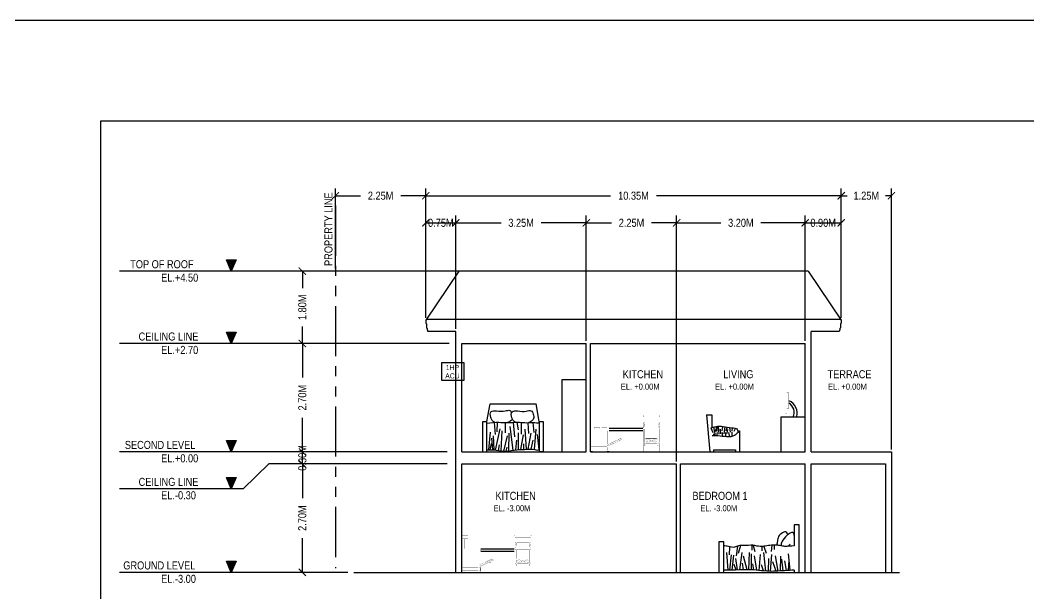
# Model space of a CAD drawing. Header units: inches. Extents: x 7263 to 7501, y 1317 to 1521.
# Drawn here: x 7417.7 to 7442.83, y 1506.83 to 1521.12 of the extents above; entities that cross this region are included whole.
import ezdxf

# ---------------------------------------------------------------- set-up
doc = ezdxf.new("R2010")
doc.units = ezdxf.units.IN
doc.header["$MEASUREMENT"] = 0
doc.linetypes.add('PHANTOM', pattern=[2.5, 1.25, -0.25, 0.25, -0.25, 0.25, -0.25])
for name, color, linetype, lineweight in [('.13', 251, 'Continuous', 13), ('.20', 250, 'Continuous', 15), ('.25', 250, 'Continuous', 25), ('0.25', 250, 'Continuous', 25)]:
    doc.layers.add(name, color=color, linetype=linetype, lineweight=lineweight)
for name, color, linetype in [('Layer2', 2, 'Continuous'), ('Layer3', 3, 'Continuous'), ('Layer6', 6, 'Continuous'), ('Layer8', 8, 'Continuous')]:
    doc.layers.add(name, color=color, linetype=linetype)
doc.styles.get("Standard").update_dxf_attribs({"font": ''})
doc.styles.get('Standard').set_extended_font_data('Tw Cen MT Condensed')
doc.dimstyles.new('ISOMETRIC -30', dxfattribs={"dimtxt": 0.2, "dimasz": 0.18, "dimexe": 0.18, "dimexo": 0.0625, "dimgap": 0.09, "dimtad": 0, "dimzin": 0, "dimdsep": 46, "dimtxsty": 'Standard', "dimblk": 'ARCHTICK', "dimcen": 0.09, "dimclrd": 8, "dimclre": 8, "dimclrt": 2, "dimadec": 0, "dimazin": 0, "dimtfac": 1, "dimtofl": 0, "dimtmove": 0, "dimatfit": 3, "dimfxl": 1, "dimtolj": 1, "dimtzin": 0, "dimarcsym": 0})

# ---------------------------------------------------------------- blocks, each defined once
blk = doc.blocks.new('_ArchTick')
at = {"color": 0, "linetype": 'ByBlock', "const_width": 0.15}
blk.add_lwpolyline([(-0.5, -0.5), (0.5, 0.5)], dxfattribs=at)
blk = doc.blocks.new('*D305')
at = {"layer": '.25', "color": 8, "lineweight": -2, "transparency": 16777216}
for p, q in [((7425.803, 1510.065), (7424.554, 1510.065)), ((7424.734, 1510.065), (7424.734, 1509.215)), ((7424.734, 1507.365), (7424.734, 1508.216)), ((7425.803, 1507.365), (7424.554, 1507.365))]:
    blk.add_line(p, q, dxfattribs=at)
at = {"layer": 'Defpoints', "color": 0, "transparency": 16777216}
for p in [(7424.734, 1510.065), (7425.865, 1510.065), (7425.865, 1507.365)]:
    blk.add_point(p, dxfattribs=at)
at = {"layer": '.25', "color": 8, "lineweight": -2, "transparency": 16777216, "xscale": 0.18, "yscale": 0.18, "zscale": 0.18}
for p, rotation in [((7424.734, 1510.065), 90), ((7424.734, 1507.365), 270)]:
    blk.add_blockref('_ArchTick', p, dxfattribs=dict(at, rotation=rotation))
at = {"layer": '.25', "color": 2, "transparency": 16777216, "insert": (7424.734, 1508.715), "char_height": 0.2, "attachment_point": 5, "rotation": 90}
blk.add_mtext('\\A1;2.70M', dxfattribs=at)
blk = doc.blocks.new('*D306')
at = {"layer": '.25', "color": 8, "lineweight": -2, "transparency": 16777216}
for p, q in [((7427.116, 1510.365), (7424.554, 1510.365)), ((7424.734, 1510.065), (7424.734, 1510.365)), ((7425.803, 1510.065), (7424.554, 1510.065))]:
    blk.add_line(p, q, dxfattribs=at)
at = {"layer": 'Defpoints', "color": 0, "transparency": 16777216}
for p in [(7424.734, 1510.365), (7427.179, 1510.365), (7425.865, 1510.065)]:
    blk.add_point(p, dxfattribs=at)
at = {"layer": '.25', "color": 8, "lineweight": -2, "transparency": 16777216, "xscale": 0.18, "yscale": 0.18, "zscale": 0.18}
for p, rotation in [((7424.734, 1510.365), 90), ((7424.734, 1510.065), 270)]:
    blk.add_blockref('_ArchTick', p, dxfattribs=dict(at, rotation=rotation))
at = {"layer": '.25', "color": 2, "transparency": 16777216, "insert": (7424.734, 1510.215), "char_height": 0.2, "attachment_point": 5, "rotation": 90}
blk.add_mtext('\\A1;0.30M', dxfattribs=at)
blk = doc.blocks.new('*D307')
at = {"layer": '.25', "color": 8, "lineweight": -2, "transparency": 16777216}
for p, q in [((7425.505, 1513.065), (7424.554, 1513.065)), ((7424.734, 1513.065), (7424.734, 1512.215)), ((7424.734, 1510.365), (7424.734, 1511.216)), ((7425.803, 1510.365), (7424.554, 1510.365))]:
    blk.add_line(p, q, dxfattribs=at)
at = {"layer": 'Defpoints', "color": 0, "transparency": 16777216}
for p in [(7424.734, 1513.065), (7425.568, 1513.065), (7425.865, 1510.365)]:
    blk.add_point(p, dxfattribs=at)
at = {"layer": '.25', "color": 8, "lineweight": -2, "transparency": 16777216, "xscale": 0.18, "yscale": 0.18, "zscale": 0.18}
for p, rotation in [((7424.734, 1513.065), 90), ((7424.734, 1510.365), 270)]:
    blk.add_blockref('_ArchTick', p, dxfattribs=dict(at, rotation=rotation))
at = {"layer": '.25', "color": 2, "transparency": 16777216, "insert": (7424.734, 1511.715), "char_height": 0.2, "attachment_point": 5, "rotation": 90}
blk.add_mtext('\\A1;2.70M', dxfattribs=at)
blk = doc.blocks.new('*D308')
at = {"layer": '.25', "color": 8, "lineweight": -2, "transparency": 16777216}
for p, q in [((7425.803, 1514.865), (7424.554, 1514.865)), ((7424.734, 1514.865), (7424.734, 1514.446)), ((7424.734, 1513.065), (7424.734, 1513.485)), ((7425.803, 1513.065), (7424.554, 1513.065))]:
    blk.add_line(p, q, dxfattribs=at)
at = {"layer": 'Defpoints', "color": 0, "transparency": 16777216}
for p in [(7424.734, 1514.865), (7425.865, 1514.865), (7425.865, 1513.065)]:
    blk.add_point(p, dxfattribs=at)
at = {"layer": '.25', "color": 8, "lineweight": -2, "transparency": 16777216, "xscale": 0.18, "yscale": 0.18, "zscale": 0.18}
for p, rotation in [((7424.734, 1514.865), 90), ((7424.734, 1513.065), 270)]:
    blk.add_blockref('_ArchTick', p, dxfattribs=dict(at, rotation=rotation))
at = {"layer": '.25', "color": 2, "transparency": 16777216, "insert": (7424.734, 1513.965), "char_height": 0.2, "attachment_point": 5, "rotation": 90}
blk.add_mtext('\\A1;1.80M', dxfattribs=at)
blk = doc.blocks.new('*D309')
at = {"layer": '.25', "color": 8, "lineweight": -2, "transparency": 16777216}
for p, q in [((7425.559, 1514.928), (7425.559, 1516.924)), ((7427.809, 1513.705), (7427.809, 1516.924)), ((7425.559, 1516.744), (7426.185, 1516.744)), ((7427.809, 1516.744), (7427.184, 1516.744))]:
    blk.add_line(p, q, dxfattribs=at)
at = {"layer": 'Defpoints', "color": 0, "transparency": 16777216}
for p in [(7427.809, 1516.744), (7425.559, 1514.865), (7427.809, 1513.642)]:
    blk.add_point(p, dxfattribs=at)
at = {"layer": '.25', "color": 8, "lineweight": -2, "transparency": 16777216, "xscale": 0.18, "yscale": 0.18, "zscale": 0.18, "rotation": 180}
blk.add_blockref('_ArchTick', (7425.559, 1516.744), dxfattribs=at)
at = {"layer": '.25', "color": 8, "lineweight": -2, "transparency": 16777216, "xscale": 0.18, "yscale": 0.18, "zscale": 0.18}
blk.add_blockref('_ArchTick', (7427.809, 1516.744), dxfattribs=at)
at = {"layer": '.25', "color": 2, "transparency": 16777216, "insert": (7426.684, 1516.744), "char_height": 0.2, "attachment_point": 5}
blk.add_mtext('\\A1;2.25M', dxfattribs=at)
blk = doc.blocks.new('*D310')
at = {"layer": '.25', "color": 8, "lineweight": -2, "transparency": 16777216}
for p, q in [((7427.809, 1513.705), (7427.809, 1516.249)), ((7427.809, 1516.069), (7428.559, 1516.069)), ((7428.559, 1513.428), (7428.559, 1516.249))]:
    blk.add_line(p, q, dxfattribs=at)
at = {"layer": 'Defpoints', "color": 0, "transparency": 16777216}
for p in [(7428.559, 1516.069), (7427.809, 1513.642), (7428.559, 1513.365)]:
    blk.add_point(p, dxfattribs=at)
at = {"layer": '.25', "color": 8, "lineweight": -2, "transparency": 16777216, "xscale": 0.18, "yscale": 0.18, "zscale": 0.18, "rotation": 180}
blk.add_blockref('_ArchTick', (7427.809, 1516.069), dxfattribs=at)
at = {"layer": '.25', "color": 8, "lineweight": -2, "transparency": 16777216, "xscale": 0.18, "yscale": 0.18, "zscale": 0.18}
blk.add_blockref('_ArchTick', (7428.559, 1516.069), dxfattribs=at)
at = {"layer": '.25', "color": 2, "transparency": 16777216, "insert": (7428.184, 1516.069), "char_height": 0.2, "attachment_point": 5}
blk.add_mtext('\\A1;0.75M', dxfattribs=at)
blk = doc.blocks.new('*D311')
at = {"layer": '.25', "color": 8, "lineweight": -2, "transparency": 16777216}
for p, q in [((7428.559, 1513.428), (7428.559, 1516.249)), ((7428.559, 1516.069), (7429.685, 1516.069)), ((7431.809, 1516.069), (7430.684, 1516.069)), ((7431.809, 1513.128), (7431.809, 1516.249))]:
    blk.add_line(p, q, dxfattribs=at)
at = {"layer": 'Defpoints', "color": 0, "transparency": 16777216}
for p in [(7431.809, 1516.069), (7428.559, 1513.365), (7431.809, 1513.065)]:
    blk.add_point(p, dxfattribs=at)
at = {"layer": '.25', "color": 8, "lineweight": -2, "transparency": 16777216, "xscale": 0.18, "yscale": 0.18, "zscale": 0.18, "rotation": 180}
blk.add_blockref('_ArchTick', (7428.559, 1516.069), dxfattribs=at)
at = {"layer": '.25', "color": 8, "lineweight": -2, "transparency": 16777216, "xscale": 0.18, "yscale": 0.18, "zscale": 0.18}
blk.add_blockref('_ArchTick', (7431.809, 1516.069), dxfattribs=at)
at = {"layer": '.25', "color": 2, "transparency": 16777216, "insert": (7430.184, 1516.069), "char_height": 0.2, "attachment_point": 5}
blk.add_mtext('\\A1;3.25M', dxfattribs=at)
blk = doc.blocks.new('*D312')
at = {"layer": '.25', "color": 8, "lineweight": -2, "transparency": 16777216}
for p, q in [((7431.809, 1513.128), (7431.809, 1516.249)), ((7431.809, 1516.069), (7432.435, 1516.069)), ((7434.059, 1516.069), (7433.434, 1516.069)), ((7434.059, 1510.128), (7434.059, 1516.249))]:
    blk.add_line(p, q, dxfattribs=at)
at = {"layer": 'Defpoints', "color": 0, "transparency": 16777216}
for p in [(7434.059, 1516.069), (7431.809, 1513.065), (7434.059, 1510.065)]:
    blk.add_point(p, dxfattribs=at)
at = {"layer": '.25', "color": 8, "lineweight": -2, "transparency": 16777216, "xscale": 0.18, "yscale": 0.18, "zscale": 0.18, "rotation": 180}
blk.add_blockref('_ArchTick', (7431.809, 1516.069), dxfattribs=at)
at = {"layer": '.25', "color": 8, "lineweight": -2, "transparency": 16777216, "xscale": 0.18, "yscale": 0.18, "zscale": 0.18}
blk.add_blockref('_ArchTick', (7434.059, 1516.069), dxfattribs=at)
at = {"layer": '.25', "color": 2, "transparency": 16777216, "insert": (7432.934, 1516.069), "char_height": 0.2, "attachment_point": 5}
blk.add_mtext('\\A1;2.25M', dxfattribs=at)
blk = doc.blocks.new('*D313')
at = {"layer": '.25', "color": 8, "lineweight": -2, "transparency": 16777216}
for p, q in [((7437.259, 1513.128), (7437.259, 1516.249)), ((7437.259, 1516.069), (7438.159, 1516.069)), ((7438.159, 1513.705), (7438.159, 1516.249))]:
    blk.add_line(p, q, dxfattribs=at)
at = {"layer": 'Defpoints', "color": 0, "transparency": 16777216}
for p in [(7438.159, 1516.069), (7438.159, 1513.642), (7437.259, 1513.065)]:
    blk.add_point(p, dxfattribs=at)
at = {"layer": '.25', "color": 8, "lineweight": -2, "transparency": 16777216, "xscale": 0.18, "yscale": 0.18, "zscale": 0.18, "rotation": 180}
blk.add_blockref('_ArchTick', (7437.259, 1516.069), dxfattribs=at)
at = {"layer": '.25', "color": 8, "lineweight": -2, "transparency": 16777216, "xscale": 0.18, "yscale": 0.18, "zscale": 0.18}
blk.add_blockref('_ArchTick', (7438.159, 1516.069), dxfattribs=at)
at = {"layer": '.25', "color": 2, "transparency": 16777216, "insert": (7437.709, 1516.069), "char_height": 0.2, "attachment_point": 5}
blk.add_mtext('\\A1;0.90M', dxfattribs=at)
blk = doc.blocks.new('*D314')
at = {"layer": '.25', "color": 8, "lineweight": -2, "transparency": 16777216}
for p, q in [((7427.809, 1513.705), (7427.809, 1516.924)), ((7438.159, 1513.705), (7438.159, 1516.924)), ((7427.809, 1516.744), (7432.409, 1516.744)), ((7438.159, 1516.744), (7433.56, 1516.744))]:
    blk.add_line(p, q, dxfattribs=at)
at = {"layer": 'Defpoints', "color": 0, "transparency": 16777216}
for p in [(7427.809, 1516.744), (7427.809, 1513.642), (7438.159, 1513.642)]:
    blk.add_point(p, dxfattribs=at)
at = {"layer": '.25', "color": 8, "lineweight": -2, "transparency": 16777216, "xscale": 0.18, "yscale": 0.18, "zscale": 0.18, "rotation": 180}
blk.add_blockref('_ArchTick', (7427.809, 1516.744), dxfattribs=at)
at = {"layer": '.25', "color": 8, "lineweight": -2, "transparency": 16777216, "xscale": 0.18, "yscale": 0.18, "zscale": 0.18}
blk.add_blockref('_ArchTick', (7438.159, 1516.744), dxfattribs=at)
at = {"layer": '.25', "color": 2, "transparency": 16777216, "insert": (7432.984, 1516.744), "char_height": 0.2, "attachment_point": 5}
blk.add_mtext('\\A1;10.35M', dxfattribs=at)
blk = doc.blocks.new('*D315')
at = {"layer": '.25', "color": 8, "lineweight": -2, "transparency": 16777216}
for p, q in [((7438.159, 1513.705), (7438.159, 1516.924)), ((7439.409, 1510.428), (7439.409, 1516.924)), ((7438.159, 1516.744), (7438.304, 1516.744)), ((7439.409, 1516.744), (7439.265, 1516.744))]:
    blk.add_line(p, q, dxfattribs=at)
at = {"layer": 'Defpoints', "color": 0, "transparency": 16777216}
for p in [(7439.409, 1516.744), (7438.159, 1513.642), (7439.409, 1510.365)]:
    blk.add_point(p, dxfattribs=at)
at = {"layer": '.25', "color": 8, "lineweight": -2, "transparency": 16777216, "xscale": 0.18, "yscale": 0.18, "zscale": 0.18, "rotation": 180}
blk.add_blockref('_ArchTick', (7438.159, 1516.744), dxfattribs=at)
at = {"layer": '.25', "color": 8, "lineweight": -2, "transparency": 16777216, "xscale": 0.18, "yscale": 0.18, "zscale": 0.18}
blk.add_blockref('_ArchTick', (7439.409, 1516.744), dxfattribs=at)
at = {"layer": '.25', "color": 2, "transparency": 16777216, "insert": (7438.784, 1516.744), "char_height": 0.2, "attachment_point": 5}
blk.add_mtext('\\A1;1.25M', dxfattribs=at)
blk = doc.blocks.new('*D316')
at = {"layer": '.25', "color": 8, "lineweight": -2, "transparency": 16777216}
for p, q in [((7434.059, 1510.128), (7434.059, 1516.249)), ((7434.059, 1516.069), (7435.16, 1516.069)), ((7437.259, 1516.069), (7436.159, 1516.069)), ((7437.259, 1513.128), (7437.259, 1516.249))]:
    blk.add_line(p, q, dxfattribs=at)
at = {"layer": 'Defpoints', "color": 0, "transparency": 16777216}
for p in [(7437.259, 1516.069), (7437.259, 1513.065), (7434.059, 1510.065)]:
    blk.add_point(p, dxfattribs=at)
at = {"layer": '.25', "color": 8, "lineweight": -2, "transparency": 16777216, "xscale": 0.18, "yscale": 0.18, "zscale": 0.18, "rotation": 180}
blk.add_blockref('_ArchTick', (7434.059, 1516.069), dxfattribs=at)
at = {"layer": '.25', "color": 8, "lineweight": -2, "transparency": 16777216, "xscale": 0.18, "yscale": 0.18, "zscale": 0.18}
blk.add_blockref('_ArchTick', (7437.259, 1516.069), dxfattribs=at)
at = {"layer": '.25', "color": 2, "transparency": 16777216, "insert": (7435.659, 1516.069), "char_height": 0.2, "attachment_point": 5}
blk.add_mtext('\\A1;3.20M', dxfattribs=at)

msp = doc.modelspace()

# ---------------------------------------------------------------- hatches: boundary and pattern name
at = {"layer": '.13'}
h = msp.add_hatch(dxfattribs=at)
h.set_pattern_fill('ANSI31', color=0, scale=0.201353, style=0)
h.set_pattern_definition([(45, (7267.585485, 2561.464436), (-0.017797266, 0.017797266), [])])
h.paths.add_polyline_path([(7423.085, 1515.147), (7422.844, 1515.147), (7422.965, 1514.865)])
h = msp.add_hatch(dxfattribs=at)
h.set_pattern_fill('ANSI31', color=0, scale=0.201353, style=0)
h.set_pattern_definition([(45, (7267.585485, 2559.664436), (-0.017797266, 0.017797266), [])])
h.paths.add_polyline_path([(7423.085, 1513.347), (7422.844, 1513.347), (7422.965, 1513.065)])
h = msp.add_hatch(dxfattribs=at)
h.set_pattern_fill('ANSI31', color=0, scale=0.201353, style=0)
h.set_pattern_definition([(45, (7267.585485, 2556.964436), (-0.017797266, 0.017797266), [])])
h.paths.add_polyline_path([(7423.085, 1510.647), (7422.844, 1510.647), (7422.965, 1510.365)])
h = msp.add_hatch(dxfattribs=at)
h.set_pattern_fill('ANSI31', color=0, scale=0.201353, style=0)
h.set_pattern_definition([(45, (7267.585485, 2556.044176), (-0.017797266, 0.017797266), [])])
h.paths.add_polyline_path([(7423.085, 1509.727), (7422.844, 1509.727), (7422.965, 1509.445)])
h = msp.add_hatch(dxfattribs=at)
h.set_pattern_fill('ANSI31', color=0, scale=0.201353, style=0)
h.set_pattern_definition([(45, (7267.585485, 2553.964436), (-0.017797266, 0.017797266), [])])
h.paths.add_polyline_path([(7423.085, 1507.647), (7422.844, 1507.647), (7422.965, 1507.365)])

# ---------------------------------------------------------------- linework, layer by layer
at = {"layer": '.20', "color": 0}
for p, q in [((7422.844, 1515.147), (7423.085, 1515.147)), ((7422.844, 1513.347), (7423.085, 1513.347)), ((7422.844, 1510.647), (7423.085, 1510.647)), ((7422.844, 1509.727), (7423.085, 1509.727)), ((7422.844, 1507.647), (7423.085, 1507.647))]:
    msp.add_line(p, q, dxfattribs=at)
at = {"layer": '.25', "color": 9, "true_color": 0xc7c8ca}
for p, q in [((7428.637, 1514.865), (7427.809, 1513.642)), ((7437.332, 1514.865), (7428.637, 1514.865)), ((7437.332, 1514.865), (7438.159, 1513.642)), ((7427.809, 1513.642), (7427.809, 1513.572)), ((7427.809, 1513.572), (7427.828, 1513.553)), ((7438.144, 1513.665), (7427.825, 1513.665)), ((7427.828, 1513.553), (7427.828, 1513.454)), ((7438.159, 1513.572), (7438.141, 1513.553)), ((7438.141, 1513.553), (7438.141, 1513.454)), ((7438.159, 1513.642), (7438.159, 1513.572)), ((7427.828, 1513.454), (7427.846, 1513.434)), ((7427.846, 1513.434), (7427.846, 1513.414)), ((7427.846, 1513.414), (7427.859, 1513.365)), ((7428.559, 1513.365), (7427.859, 1513.365)), ((7428.559, 1507.365), (7428.559, 1513.365)), ((7438.11, 1513.365), (7437.409, 1513.365)), ((7437.409, 1510.365), (7437.409, 1513.365)), ((7438.123, 1513.414), (7438.11, 1513.365)), ((7438.141, 1513.454), (7438.123, 1513.434)), ((7438.123, 1513.434), (7438.123, 1513.414)), ((7428.709, 1510.365), (7428.709, 1513.065)), ((7428.709, 1513.065), (7431.809, 1513.065)), ((7431.809, 1510.365), (7431.809, 1513.065)), ((7431.909, 1510.365), (7431.909, 1513.065)), ((7431.909, 1513.065), (7437.259, 1513.065)), ((7437.259, 1510.365), (7437.259, 1513.065)), ((7428.709, 1510.365), (7431.809, 1510.365)), ((7431.909, 1510.365), (7437.259, 1510.365)), ((7437.409, 1510.365), (7439.409, 1510.365)), ((7439.409, 1510.365), (7439.409, 1507.365)), ((7428.709, 1507.365), (7428.709, 1510.065)), ((7428.709, 1510.065), (7434.059, 1510.065)), ((7434.059, 1507.365), (7434.059, 1510.065)), ((7434.159, 1507.365), (7434.159, 1510.065)), ((7434.159, 1510.065), (7437.259, 1510.065)), ((7437.259, 1507.365), (7437.259, 1510.065)), ((7437.409, 1507.365), (7437.409, 1510.065)), ((7437.409, 1510.065), (7439.259, 1510.065)), ((7439.259, 1510.065), (7439.259, 1507.365)), ((7426.014, 1507.365), (7439.608, 1507.365))]:
    msp.add_line(p, q, dxfattribs=at)
at = {"layer": '0.25', "color": 0}
for points in [[(7422.965, 1514.865), (7422.844, 1515.147), (7423.085, 1515.147), (7422.965, 1514.865)], [(7422.965, 1513.065), (7422.844, 1513.347), (7423.085, 1513.347), (7422.965, 1513.065)], [(7422.965, 1510.365), (7422.844, 1510.647), (7423.085, 1510.647), (7422.965, 1510.365)], [(7422.965, 1509.445), (7422.844, 1509.727), (7423.085, 1509.727), (7422.965, 1509.445)], [(7422.965, 1507.365), (7422.844, 1507.647), (7423.085, 1507.647), (7422.965, 1507.365)]]:
    msp.add_lwpolyline(points, dxfattribs=at)
at = {"layer": 'Defpoints'}
msp.add_lwpolyline([(7415.697, 1521.116), (7492.197, 1521.116), (7492.197, 1470.116), (7415.697, 1470.116)], close=True, dxfattribs=at)
at = {"layer": 'Layer3', "linetype": 'PHANTOM'}
msp.add_line((7425.559, 1516.497), (7425.559, 1507.473), dxfattribs=at)
at = {"layer": 'Layer3', "color": 2}
for p, q in [((7431.209, 1510.365), (7431.209, 1512.165)), ((7431.209, 1512.165), (7431.809, 1512.165)), ((7429.334, 1511.125), (7429.412, 1511.565)), ((7429.412, 1511.565), (7430.557, 1511.565)), ((7430.634, 1511.125), (7430.557, 1511.565)), ((7434.804, 1511.292), (7434.882, 1510.365)), ((7434.804, 1511.292), (7434.937, 1511.292)), ((7434.937, 1511.292), (7434.937, 1510.973)), ((7429.234, 1511.125), (7429.334, 1511.125)), ((7429.234, 1510.365), (7429.234, 1511.125)), ((7429.334, 1510.365), (7429.334, 1511.125)), ((7429.514, 1511.099), (7429.541, 1510.797)), ((7429.591, 1511.102), (7429.58, 1510.864)), ((7429.791, 1511.093), (7429.79, 1510.836)), ((7429.988, 1510.404), (7429.91, 1510.997)), ((7429.984, 1511.101), (7430.017, 1510.74)), ((7430.077, 1511.104), (7430.077, 1511.104)), ((7430.077, 1511.104), (7430.107, 1510.915)), ((7430.189, 1511.1), (7430.189, 1510.805)), ((7430.355, 1511.092), (7430.368, 1510.825)), ((7430.476, 1511.1), (7430.5, 1510.848)), ((7430.634, 1511.125), (7430.634, 1510.365)), ((7430.634, 1511.125), (7430.734, 1511.125)), ((7430.734, 1511.125), (7430.734, 1510.365)), ((7435.042, 1511), (7435.035, 1510.869)), ((7435.066, 1511.003), (7435.059, 1510.879)), ((7435.091, 1511.005), (7435.108, 1510.806)), ((7435.202, 1510.999), (7435.184, 1510.887)), ((7437.259, 1511.231), (7436.659, 1511.231)), ((7436.659, 1511.231), (7436.659, 1510.365)), ((7429.378, 1510.418), (7429.422, 1510.856)), ((7429.516, 1510.413), (7429.495, 1510.769)), ((7429.55, 1510.411), (7429.663, 1510.937)), ((7429.69, 1510.391), (7429.711, 1510.893)), ((7429.754, 1510.384), (7429.843, 1510.765)), ((7429.879, 1510.388), (7429.884, 1510.833)), ((7430.123, 1510.421), (7430.116, 1510.843)), ((7430.176, 1510.425), (7430.246, 1510.791)), ((7430.315, 1510.429), (7430.289, 1510.928)), ((7430.359, 1510.431), (7430.435, 1510.832)), ((7430.521, 1510.424), (7430.56, 1510.932)), ((7430.634, 1510.424), (7430.59, 1510.794)), ((7432.382, 1510.953), (7433.214, 1510.953)), ((7432.382, 1510.895), (7433.214, 1510.895)), ((7434.909, 1510.964), (7434.964, 1510.852)), ((7434.977, 1510.985), (7434.999, 1510.852)), ((7434.981, 1510.768), (7434.99, 1510.825)), ((7435.02, 1510.767), (7435.014, 1510.912)), ((7435.02, 1510.767), (7435.02, 1510.767)), ((7435.062, 1510.766), (7435.079, 1510.846)), ((7435.16, 1510.811), (7435.148, 1510.927)), ((7435.203, 1510.75), (7435.203, 1510.845)), ((7435.26, 1510.991), (7435.239, 1510.818)), ((7435.26, 1510.991), (7435.26, 1510.991)), ((7435.282, 1510.741), (7435.286, 1510.844)), ((7435.316, 1510.982), (7435.284, 1510.88)), ((7435.316, 1510.982), (7435.316, 1510.982)), ((7435.317, 1510.824), (7435.336, 1510.922)), ((7435.384, 1510.74), (7435.356, 1510.847)), ((7435.377, 1510.974), (7435.389, 1510.854)), ((7435.439, 1510.967), (7435.433, 1510.882)), ((7435.446, 1510.752), (7435.446, 1510.858)), ((7435.524, 1510.955), (7435.483, 1510.876)), ((7435.585, 1510.886), (7435.626, 1510.886)), ((7435.626, 1510.886), (7435.626, 1510.365)), ((7429.416, 1510.417), (7429.446, 1510.577)), ((7429.484, 1510.415), (7429.455, 1510.707)), ((7429.622, 1510.401), (7429.643, 1510.543)), ((7430.051, 1510.414), (7430.074, 1510.655)), ((7430.256, 1510.427), (7430.252, 1510.568)), ((7430.431, 1510.433), (7430.486, 1510.654)), ((7435.282, 1510.741), (7435.282, 1510.741)), ((7429.234, 1510.365), (7429.334, 1510.365)), ((7429.516, 1510.413), (7429.516, 1510.413)), ((7429.754, 1510.384), (7429.754, 1510.384)), ((7429.809, 1510.383), (7429.838, 1510.479)), ((7429.839, 1510.384), (7429.839, 1510.384)), ((7429.879, 1510.388), (7429.879, 1510.388)), ((7430.256, 1510.427), (7430.256, 1510.427)), ((7430.602, 1510.411), (7430.602, 1510.411)), ((7430.734, 1510.365), (7430.634, 1510.365)), ((7434.882, 1510.365), (7434.982, 1510.365)), ((7434.982, 1510.365), (7434.982, 1510.415)), ((7434.982, 1510.415), (7435.526, 1510.415)), ((7435.526, 1510.415), (7435.526, 1510.365)), ((7435.526, 1510.365), (7435.626, 1510.365)), ((7436.989, 1508.547), (7436.989, 1508.026)), ((7437.109, 1508.547), (7436.989, 1508.547)), ((7437.109, 1507.365), (7437.109, 1508.547)), ((7435.236, 1508.125), (7435.109, 1508.125)), ((7435.109, 1508.125), (7435.109, 1507.365)), ((7435.236, 1507.365), (7435.236, 1508.125)), ((7435.379, 1508.004), (7435.365, 1507.799)), ((7435.379, 1508.004), (7435.379, 1508.004)), ((7435.379, 1508.004), (7435.379, 1508.004)), ((7435.577, 1508.017), (7435.546, 1507.777)), ((7435.646, 1508.032), (7435.595, 1507.838)), ((7435.933, 1508.04), (7435.933, 1508.04)), ((7435.933, 1508.04), (7435.933, 1507.919)), ((7435.965, 1508.038), (7436.004, 1507.882)), ((7436.184, 1508.007), (7436.184, 1508.007)), ((7436.184, 1508.007), (7436.184, 1507.905)), ((7436.232, 1508.013), (7436.293, 1507.847)), ((7436.434, 1508.041), (7436.41, 1507.882)), ((7436.486, 1508.044), (7436.491, 1507.937)), ((7429.182, 1507.953), (7430.014, 1507.953)), ((7429.182, 1507.895), (7430.014, 1507.895)), ((7435.34, 1507.421), (7435.306, 1507.861)), ((7435.388, 1507.421), (7435.425, 1507.803)), ((7435.439, 1507.421), (7435.485, 1507.79)), ((7435.636, 1507.425), (7435.689, 1507.863)), ((7435.815, 1507.428), (7435.721, 1507.769)), ((7435.858, 1507.428), (7435.877, 1507.858)), ((7435.92, 1507.428), (7435.92, 1507.824)), ((7436.059, 1507.42), (7436, 1507.776)), ((7436.111, 1507.414), (7436.149, 1507.813)), ((7436.279, 1507.396), (7436.23, 1507.861)), ((7436.397, 1507.39), (7436.434, 1507.813)), ((7436.589, 1507.396), (7436.518, 1507.774)), ((7436.648, 1507.4), (7436.654, 1507.765)), ((7436.889, 1507.417), (7436.848, 1507.824)), ((7435.544, 1507.423), (7435.489, 1507.561)), ((7435.577, 1507.424), (7435.537, 1507.707)), ((7435.727, 1507.427), (7435.7, 1507.59)), ((7435.983, 1507.425), (7435.957, 1507.574)), ((7436.222, 1507.401), (7436.177, 1507.552)), ((7436.345, 1507.391), (7436.356, 1507.714)), ((7436.537, 1507.393), (7436.452, 1507.623)), ((7436.717, 1507.405), (7436.681, 1507.691)), ((7436.796, 1507.411), (7436.752, 1507.655)), ((7436.844, 1507.414), (7436.864, 1507.664)), ((7435.109, 1507.365), (7435.236, 1507.365)), ((7436.985, 1507.423), (7436.985, 1507.365)), ((7436.985, 1507.365), (7437.109, 1507.365))]:
    msp.add_line(p, q, dxfattribs=at)
msp.add_lwpolyline([(7428.759, 1512.59), (7428.759, 1512.14), (7428.209, 1512.14), (7428.209, 1512.59), (7428.759, 1512.59)], dxfattribs=at)
msp.add_lwpolyline([(7428.759, 1512.59), (7428.759, 1512.14), (7428.709, 1512.14), (7428.709, 1512.59)], close=True, dxfattribs=at)
at = {"layer": 'Layer3', "color": 2, "const_width": 0.003}
for points in [[(7436.767, 1512.006), (7436.802, 1512.006), (7436.802, 1511.312), (7436.767, 1511.312)], [(7436.802, 1511.836), (7436.855, 1511.836), (7436.855, 1511.445), (7436.802, 1511.445)], [(7432.593, 1510.622), (7432.382, 1510.516), (7432.382, 1510.383), (7432.326, 1510.383), (7432.326, 1510.365), (7431.966, 1510.365), (7431.966, 1510.383), (7431.909, 1510.383), (7431.909, 1511.275), (7432.06, 1511.275), (7432.06, 1511.216), (7431.986, 1511.216), (7431.986, 1510.953), (7432.004, 1510.953), (7432.004, 1510.971), (7432.137, 1510.971), (7432.137, 1510.953), (7432.193, 1510.953), (7432.193, 1510.971), (7432.326, 1510.971), (7432.326, 1510.953), (7432.382, 1510.953), (7432.382, 1510.895), (7432.344, 1510.895), (7432.344, 1510.551), (7432.673, 1510.709), (7432.691, 1510.671), (7432.633, 1510.64), (7432.633, 1510.631), (7432.631, 1510.619), (7432.624, 1510.611), (7432.613, 1510.609), (7432.604, 1510.61), (7432.598, 1510.615)], [(7433.232, 1511.275), (7433.214, 1511.275), (7433.214, 1510.367), (7433.214, 1510.365), (7433.232, 1510.365), (7433.232, 1510.573), (7433.258, 1510.573), (7433.258, 1510.525), (7433.278, 1510.525), (7433.278, 1510.573), (7433.58, 1510.573), (7433.58, 1510.525), (7433.602, 1510.525), (7433.602, 1510.573), (7433.623, 1510.573), (7433.623, 1510.365), (7433.645, 1510.365), (7433.645, 1511.273), (7433.645, 1511.275), (7433.623, 1511.275), (7433.623, 1511.233), (7433.232, 1511.233)], [(7431.966, 1511.216), (7431.927, 1511.216), (7431.927, 1510.953), (7431.966, 1510.953)], [(7433.232, 1511.1), (7433.258, 1511.1), (7433.258, 1511.084), (7433.232, 1511.044)], [(7433.232, 1511.018), (7433.258, 1511.058), (7433.258, 1510.998), (7433.232, 1510.958)], [(7433.58, 1511.1), (7433.58, 1511.029), (7433.278, 1511.029), (7433.278, 1511.1)], [(7433.623, 1511.1), (7433.623, 1511.044), (7433.602, 1511.084), (7433.602, 1511.1)], [(7433.623, 1511.018), (7433.623, 1510.958), (7433.602, 1510.998), (7433.602, 1511.058)], [(7432.326, 1510.895), (7431.927, 1510.895), (7431.927, 1510.498), (7432.326, 1510.498)], [(7433.258, 1510.935), (7433.258, 1510.593), (7433.232, 1510.593), (7433.232, 1510.935)], [(7433.58, 1510.707), (7433.278, 1510.707), (7433.278, 1510.935), (7433.58, 1510.935)], [(7433.623, 1510.935), (7433.623, 1510.593), (7433.602, 1510.593), (7433.602, 1510.935)], [(7432.666, 1510.698), (7432.676, 1510.674), (7432.344, 1510.511), (7432.344, 1510.536)], [(7433.405, 1510.64), (7433.278, 1510.609), (7433.278, 1510.674)], [(7433.563, 1510.593), (7433.294, 1510.593), (7433.434, 1510.632)], [(7433.563, 1510.691), (7433.434, 1510.649), (7433.294, 1510.691)], [(7433.58, 1510.674), (7433.58, 1510.609), (7433.459, 1510.64)], [(7432.308, 1510.478), (7431.927, 1510.478), (7431.927, 1510.402), (7432.308, 1510.402)], [(7432.364, 1510.478), (7432.344, 1510.478), (7432.344, 1510.402), (7432.364, 1510.402)], [(7429.393, 1507.622), (7429.182, 1507.516), (7429.182, 1507.383), (7429.126, 1507.383), (7429.126, 1507.365), (7428.766, 1507.365), (7428.766, 1507.383), (7428.709, 1507.383), (7428.709, 1508.275), (7428.86, 1508.275), (7428.86, 1508.216), (7428.786, 1508.216), (7428.786, 1507.953), (7428.804, 1507.953), (7428.804, 1507.971), (7428.937, 1507.971), (7428.937, 1507.953), (7428.993, 1507.953), (7428.993, 1507.971), (7429.126, 1507.971), (7429.126, 1507.953), (7429.182, 1507.953), (7429.182, 1507.895), (7429.144, 1507.895), (7429.144, 1507.551), (7429.473, 1507.709), (7429.491, 1507.671), (7429.433, 1507.64), (7429.433, 1507.631), (7429.431, 1507.619), (7429.424, 1507.611), (7429.413, 1507.609), (7429.404, 1507.61), (7429.398, 1507.615)], [(7430.032, 1508.275), (7430.014, 1508.275), (7430.014, 1507.367), (7430.014, 1507.365), (7430.032, 1507.365), (7430.032, 1507.573), (7430.058, 1507.573), (7430.058, 1507.525), (7430.078, 1507.525), (7430.078, 1507.573), (7430.38, 1507.573), (7430.38, 1507.525), (7430.402, 1507.525), (7430.402, 1507.573), (7430.423, 1507.573), (7430.423, 1507.365), (7430.445, 1507.365), (7430.445, 1508.273), (7430.445, 1508.275), (7430.423, 1508.275), (7430.423, 1508.233), (7430.032, 1508.233)], [(7428.766, 1508.216), (7428.727, 1508.216), (7428.727, 1507.953), (7428.766, 1507.953)], [(7430.032, 1508.1), (7430.058, 1508.1), (7430.058, 1508.084), (7430.032, 1508.044)], [(7430.032, 1508.018), (7430.058, 1508.058), (7430.058, 1507.998), (7430.032, 1507.958)], [(7430.38, 1508.1), (7430.38, 1508.029), (7430.078, 1508.029), (7430.078, 1508.1)], [(7430.423, 1508.1), (7430.423, 1508.044), (7430.402, 1508.084), (7430.402, 1508.1)], [(7430.423, 1508.018), (7430.423, 1507.958), (7430.402, 1507.998), (7430.402, 1508.058)], [(7429.126, 1507.895), (7428.727, 1507.895), (7428.727, 1507.498), (7429.126, 1507.498)], [(7430.058, 1507.935), (7430.058, 1507.593), (7430.032, 1507.593), (7430.032, 1507.935)], [(7430.38, 1507.707), (7430.078, 1507.707), (7430.078, 1507.935), (7430.38, 1507.935)], [(7430.423, 1507.935), (7430.423, 1507.593), (7430.402, 1507.593), (7430.402, 1507.935)], [(7429.108, 1507.478), (7428.727, 1507.478), (7428.727, 1507.402), (7429.108, 1507.402)], [(7429.466, 1507.698), (7429.476, 1507.674), (7429.144, 1507.511), (7429.144, 1507.536)], [(7429.164, 1507.478), (7429.144, 1507.478), (7429.144, 1507.402), (7429.164, 1507.402)], [(7430.205, 1507.64), (7430.078, 1507.609), (7430.078, 1507.674)], [(7430.363, 1507.593), (7430.094, 1507.593), (7430.234, 1507.632)], [(7430.363, 1507.691), (7430.234, 1507.649), (7430.094, 1507.691)], [(7430.38, 1507.674), (7430.38, 1507.609), (7430.259, 1507.64)]]:
    msp.add_lwpolyline(points, close=True, dxfattribs=at)
at = {"layer": 'Layer3', "color": 2}
for centre, radius, start, end in [((7436.723, 1511.327), 0.34, 343.4557, 67.266), ((7436.719, 1511.352), 0.267, 333.1105, 59.4836)]:
    msp.add_arc(centre, radius, start, end, dxfattribs=at)
for points, knots in [([(7429.526, 1511.1), (7429.503, 1511.113), (7429.482, 1511.128), (7429.466, 1511.148), (7429.449, 1511.168), (7429.414, 1511.235), (7429.405, 1511.399), (7429.614, 1511.386), (7429.748, 1511.364), (7429.902, 1511.419), (7429.938, 1511.366), (7429.949, 1511.344)], [1.366382, 1.366382, 1.366382, 1.366382, 1.4439852, 1.4439852, 1.4439852, 1.5254231, 1.6744522, 1.8094208, 2.0259064, 2.1429953, 2.2120596, 2.2120596, 2.2120596, 2.2120596]), ([(7430.039, 1511.103), (7430.02, 1511.115), (7430.004, 1511.128), (7429.99, 1511.145), (7429.973, 1511.165), (7429.938, 1511.232), (7429.929, 1511.396), (7430.138, 1511.383), (7430.272, 1511.361), (7430.438, 1511.42), (7430.493, 1511.303), (7430.515, 1511.206), (7430.455, 1511.136), (7430.408, 1511.107), (7430.377, 1511.093)], [1.378482, 1.378482, 1.378482, 1.378482, 1.443985, 1.443985, 1.443985, 1.525423, 1.674452, 1.809421, 2.025906, 2.142995, 2.24475, 2.358004, 2.418145, 2.509105, 2.509105, 2.509105, 2.509105]), ([(7429.334, 1511.082), (7429.432, 1511.093), (7429.594, 1511.112), (7429.818, 1511.086), (7430.004, 1511.106), (7430.186, 1511.103), (7430.36, 1511.085), (7430.5, 1511.109), (7430.589, 1511.086), (7430.625, 1511.087), (7430.634, 1511.087)], [0, 0, 0, 0, 0.295464, 0.486821, 0.670836, 0.85647, 1.031219, 1.193046, 1.274659, 1.302245, 1.302245, 1.302245, 1.302245]), ([(7429.965, 1511.183), (7429.958, 1511.171), (7429.924, 1511.134), (7429.879, 1511.107), (7429.845, 1511.093)], [0.9300598, 0.9300598, 0.9300598, 0.9300598, 0.9741603, 1.0728025, 1.0728025, 1.0728025, 1.0728025]), ([(7436.827, 1508.306), (7436.822, 1508.331), (7436.788, 1508.421), (7436.576, 1508.283), (7436.58, 1508.164), (7436.556, 1508.073), (7436.551, 1508.043)], [0.0445827, 0.0445827, 0.0445827, 0.0445827, 0.114822, 0.3424845, 0.4644751, 0.539315, 0.539315, 0.539315, 0.539315]), ([(7436.989, 1508.286), (7436.986, 1508.311), (7436.978, 1508.38), (7436.802, 1508.311), (7436.727, 1508.199), (7436.658, 1508.093), (7436.66, 1508.037), (7436.661, 1508.026)], [0, 0, 0, 0, 0.0637751, 0.1767091, 0.3970565, 0.5141024, 0.5460769, 0.5460769, 0.5460769, 0.5460769])]:
    msp.add_open_spline(points, degree=3, knots=knots, dxfattribs=at)
for points in [[(7434.909, 1510.964), (7435.033, 1510.998), (7435.43, 1510.968), (7435.571, 1510.924), (7435.589, 1510.848)], [(7435.589, 1510.848), (7435.501, 1510.775), (7435.086, 1510.764), (7434.944, 1510.768)], [(7429.334, 1510.418), (7429.564, 1510.409), (7429.787, 1510.383), (7430.083, 1510.418), (7430.329, 1510.43), (7430.523, 1510.424), (7430.634, 1510.424), (7430.637, 1510.427)], [(7436.989, 1508.026), (7436.757, 1508.013), (7436.635, 1508.032), (7436.522, 1508.044), (7436.424, 1508.04), (7436.267, 1508.02), (7436.218, 1508.01), (7436.06, 1508.021), (7435.96, 1508.039), (7435.742, 1508.03), (7435.602, 1508.026), (7435.504, 1507.99), (7435.352, 1508.01), (7435.23, 1508.024)], [(7436.985, 1507.423), (7436.75, 1507.407), (7436.303, 1507.394), (7436.044, 1507.421), (7435.792, 1507.428), (7435.437, 1507.421), (7435.236, 1507.421)]]:
    msp.add_spline(points, degree=3, dxfattribs=at)
msp.add_open_spline([(7436.838, 1508.026), (7436.854, 1508.039), (7436.871, 1508.053), (7436.888, 1508.068)], degree=3, dxfattribs=at)
at = {"layer": 'Layer6'}
msp.add_lwpolyline([(7489.687, 1472.626), (7419.712, 1472.626), (7419.712, 1518.606), (7489.687, 1518.606)], close=True, dxfattribs=at)
at = {"layer": 'Layer8'}
for p, q in [((7428.661, 1514.865), (7420.18, 1514.865)), ((7428.393, 1513.065), (7420.18, 1513.065)), ((7428.339, 1510.365), (7420.18, 1510.365)), ((7423.263, 1509.445), (7423.901, 1510.065)), ((7428.339, 1510.065), (7423.901, 1510.065)), ((7423.263, 1509.445), (7420.18, 1509.445)), ((7425.865, 1507.365), (7420.18, 1507.365))]:
    msp.add_line(p, q, dxfattribs=at)

# ---------------------------------------------------------------- texts
at = {"layer": 'Layer2', "char_height": 0.2, "attachment_point": 1}
for s, insert in [('\\pi0.36425;KITCHEN\\P\\pi0.31782;{\\H0.75x;EL. +0.00M}', (7432.351, 1512.399)), ('\\pi0.52139;LIVING\\P\\pi0.31782;{\\H0.75x;EL. +0.00M}', (7434.7, 1512.399)), ('\\pi0.30711;TERRACE\\P\\pi0.31782;{\\H0.75x;EL. +0.00M}', (7437.513, 1512.399)), ('\\pi0.36425;KITCHEN\\P\\pi0.31782;{\\H0.75x;EL. -3.00M}', (7429.18, 1509.371)), ('\\pi0.12139;BEDROOM 1\\P\\pi0.31782;{\\H0.75x;EL. -3.00M}', (7434.331, 1509.371))]:
    msp.add_mtext_dynamic_manual_height_columns(s, width=1.89993, gutter_width=1, heights=[0], dxfattribs=dict(at, insert=insert))
at = {"layer": 'Layer3', "color": 2, "insert": (7428.433, 1512.528), "char_height": 0.125, "attachment_point": 1}
msp.add_mtext_dynamic_manual_height_columns('\\pi-0.1255;1HP\\P\\pi-0.14038;ACU', width=0.05853, gutter_width=1, heights=[0], dxfattribs=at)
at = {"layer": 'Layer6', "color": 2, "insert": (7425.386, 1517.3), "char_height": 0.2, "attachment_point": 4, "rotation": 90}
msp.add_mtext('\\pi-2.30476;PROPERTY LINE', dxfattribs=at)
at = {"layer": 'Layer6', "color": 2, "char_height": 0.2, "attachment_point": 4}
for s, insert in [('\\pi-2.06667;TOP OF ROOF\\P\\pi-1.29524;EL.+4.50', (7422.512, 1514.87)), ('\\pi-1.85714;CEILING LINE\\P\\pi-1.29524;EL.+2.70', (7422.512, 1513.07)), ('\\pi-2.2;SECOND LEVEL\\P\\pi-1.29524;EL.+0.00', (7422.512, 1510.37)), ('\\pi-1.85714;CEILING LINE\\P\\pi-1.29524;EL.-0.30', (7422.512, 1509.45)), ('\\pi-2.2381;GROUND LEVEL\\P\\pi-1.29524;EL.-3.00', (7422.512, 1507.37))]:
    msp.add_mtext(s, dxfattribs=dict(at, insert=insert))

# ---------------------------------------------------------------- dimensions: what is measured, and where the dimension line sits
at = {"layer": '.25', "color": 9, "true_color": 0xc7c8ca}
for base, p1, p2, picture, middle in [((7427.809, 1516.744), (7425.559, 1514.865), (7427.809, 1513.642), '*D309', (7426.684, 1516.744)), ((7427.809, 1516.744), (7438.159, 1513.642), (7427.809, 1513.642), '*D314', (7432.984, 1516.744)), ((7439.409, 1516.744), (7438.159, 1513.642), (7439.409, 1510.365), '*D315', (7438.784, 1516.744)), ((7431.809, 1516.069), (7428.559, 1513.365), (7431.809, 1513.065), '*D311', (7430.184, 1516.069)), ((7434.059, 1516.069), (7431.809, 1513.065), (7434.059, 1510.065), '*D312', (7432.934, 1516.069)), ((7437.259, 1516.069), (7434.059, 1510.065), (7437.259, 1513.065), '*D316', (7435.659, 1516.069))]:
    dim = msp.add_linear_dim(base=base, p1=p1, p2=p2, dimstyle='ISOMETRIC -30', override={"dimpost": 'M'}, dxfattribs=at)
    dim.commit()
    dim.dimension.update_dxf_attribs({"geometry": picture, "text_midpoint": middle})
for base, p1, p2, picture, middle in [((7428.559, 1516.069), (7427.809, 1513.642), (7428.559, 1513.365), '*D310', (7428.184, 1516.069)), ((7438.159, 1516.069), (7437.259, 1513.065), (7438.159, 1513.642), '*D313', (7437.709, 1516.069))]:
    dim = msp.add_linear_dim(base=base, p1=p1, p2=p2, dimstyle='ISOMETRIC -30', override={"dimpost": 'M'}, dxfattribs=at)
    dim.commit()
    dim.dimension.update_dxf_attribs({"geometry": picture, "text_midpoint": middle, "dimtype": 160})
for base, p1, p2, picture, middle in [((7424.734, 1514.865), (7425.865, 1513.065), (7425.865, 1514.865), '*D308', (7424.734, 1513.965)), ((7424.734, 1513.065), (7425.865, 1510.365), (7425.568, 1513.065), '*D307', (7424.734, 1511.715)), ((7424.734, 1510.065), (7425.865, 1507.365), (7425.865, 1510.065), '*D305', (7424.734, 1508.715))]:
    dim = msp.add_linear_dim(base=base, p1=p1, p2=p2, angle=90, dimstyle='ISOMETRIC -30', override={"dimpost": 'M'}, dxfattribs=at)
    dim.commit()
    dim.dimension.update_dxf_attribs({"geometry": picture, "text_midpoint": middle})
dim = msp.add_linear_dim(base=(7424.734, 1510.365), p1=(7425.865, 1510.065), p2=(7427.179, 1510.365), angle=90, dimstyle='ISOMETRIC -30', override={"dimpost": 'M'}, dxfattribs=at)
dim.commit()
dim.dimension.update_dxf_attribs({"geometry": '*D306', "text_midpoint": (7424.734, 1510.215), "dimtype": 160})

doc.saveas('drawing.dxf')
